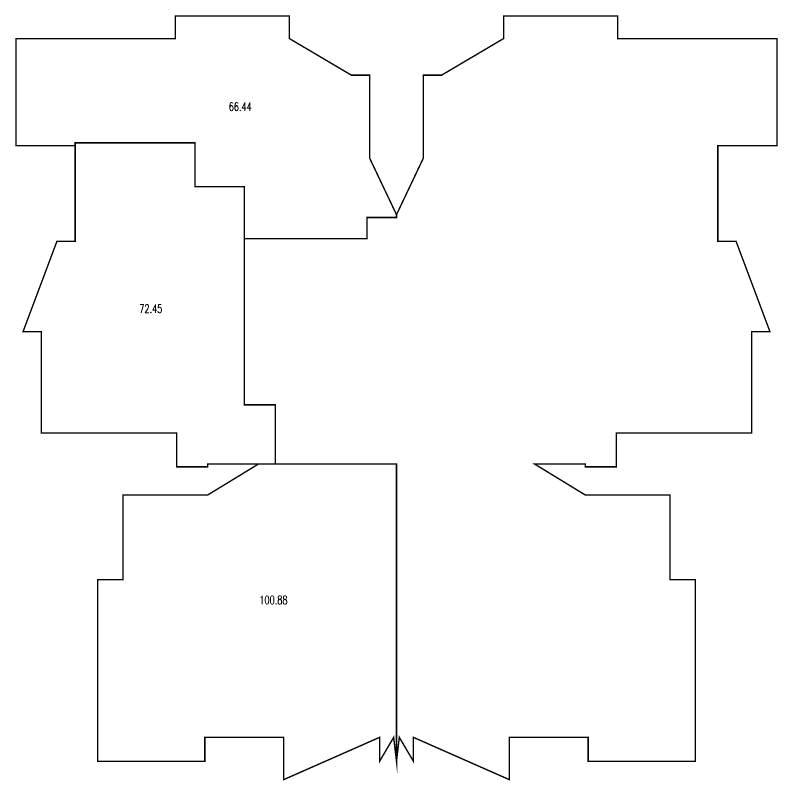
# Model space of a CAD drawing. Extents: x -54506 to 56283, y 5447 to 49997.
# Drawn here: x -54506 to -27456, y 15737 to 42900 of the extents above; entities that cross this region are included whole.
import ezdxf
from ezdxf.enums import TextEntityAlignment as Align

# ---------------------------------------------------------------- set-up
doc = ezdxf.new("R2010")
doc.units = 0
doc.header["$LTSCALE"] = 1000
doc.header["$MEASUREMENT"] = 0
doc.layers.add('DIM_IDEN', color=3, linetype='CONTINUOUS')
doc.layers.add('文字', color=60, linetype='CONTINUOUS')
doc.styles.add('_TCH_SPACE', font='simplex_.ttf', dxfattribs={"bigfont": 'GBCBIG'})

msp = doc.modelspace()

# ---------------------------------------------------------------- linework, layer by layer
at = {"layer": 'DIM_IDEN', "const_width": 50}
for points in [[(-48830.9, 42075.2), (-48830.9, 42875.2), (-44780.9, 42875.2), (-44780.9, 42075.2), (-42580.9, 40775.2), (-41930.9, 40775.2), (-41930.9, 37825.2), (-40980.9, 35825.2), (-40980.9, 35825.2), (-40980.9, 35725.2), (-42030.9, 35725.2), (-42030.9, 34975.2), (-46380.9, 34975.2), (-46380.9, 36816.1), (-48130.9, 36816.1), (-48130.9, 38375.2), (-52380.9, 38375.2), (-52380.9, 38275.2), (-54480.9, 38275.2), (-54480.9, 42075.2)], [(-52380.9, 34875.2), (-53030.9, 34875.2), (-54230.9, 31675.2), (-53580.9, 31675.2), (-53580.9, 28075.2), (-48780.9, 28075.2), (-48780.9, 26875.2), (-47680.9, 26875.2), (-47680.9, 26975.2), (-45280.9, 26975.2), (-45280.9, 29075.2), (-46380.9, 29075.2), (-46380.9, 36816.1), (-48130.9, 36816.1), (-48130.9, 38375.2), (-52380.9, 38375.2)], [(-40980.9, 26975.2), (-40980.9, 17375.2), (-40980.9, 16425.2), (-41080.9, 17275.2), (-41580.9, 16425.2), (-41580.9, 17275.2), (-44980.9, 15775.2), (-44980.9, 17275.2), (-47780.9, 17275.2), (-47780.9, 16425.2), (-51580.9, 16425.2), (-51580.9, 22875.2), (-50680.9, 22875.2), (-50680.9, 25875.2), (-47680.9, 25875.2), (-45880.9, 26975.2)]]:
    msp.add_lwpolyline(points, close=True, dxfattribs=at)
at = {"layer": 'DIM_IDEN', "color": 1, "const_width": 50}
msp.add_lwpolyline([(-54480.9, 42075.2), (-48830.9, 42075.2), (-48830.9, 42875.2), (-44780.9, 42875.2), (-44780.9, 42075.2), (-42580.9, 40775.2), (-41930.9, 40775.2), (-41930.9, 37825.2), (-40980.9, 35825.2), (-40030.9, 37825.2), (-40030.9, 40775.2), (-39380.9, 40775.2), (-37180.9, 42075.2), (-37180.9, 42875.2), (-33130.9, 42875.2), (-33130.9, 42075.2), (-27480.9, 42075.2), (-27480.9, 38275.2), (-29580.9, 38275.2), (-29580.9, 34875.2), (-28930.9, 34875.2), (-27730.9, 31675.2), (-28380.9, 31675.2), (-28380.9, 28075.2), (-33180.9, 28075.2), (-33180.9, 26875.2), (-34280.9, 26875.2), (-34280.9, 26975.2), (-36080.9, 26975.2), (-34280.9, 25875.2), (-31280.9, 25875.2), (-31280.9, 22875.2), (-30380.9, 22875.2), (-30380.9, 16425.2), (-34180.9, 16425.2), (-34180.9, 17275.2), (-36980.9, 17275.2), (-36980.9, 15775.2), (-40380.9, 17275.2), (-40380.9, 16425.2), (-40880.9, 17275.2), (-40980.9, 16425.2), (-41080.9, 17275.2), (-41580.9, 16425.2), (-41580.9, 17275.2), (-44980.9, 15775.2), (-44980.9, 17275.2), (-47780.9, 17275.2), (-47780.9, 16425.2), (-51580.9, 16425.2), (-51580.9, 22875.2), (-50680.9, 22875.2), (-50680.9, 25875.2), (-47680.9, 25875.2), (-45880.9, 26975.2), (-47680.9, 26975.2), (-47680.9, 26875.2), (-48780.9, 26875.2), (-48780.9, 28075.2), (-53580.9, 28075.2), (-53580.9, 31675.2), (-54230.9, 31675.2), (-53030.9, 34875.2), (-52380.9, 34875.2), (-52380.9, 38275.2), (-54480.9, 38275.2)], close=True, dxfattribs=at)

# ---------------------------------------------------------------- texts
at = {"layer": '文字', "style": '_TCH_SPACE', "width": 0.705882}
for s, p in [('66.44', (-46524, 39510)), ('72.45', (-49698.4, 32340.7)), ('100.88', (-45347.7, 21998.7))]:
    msp.add_text(s, height=300, dxfattribs=at).set_placement(p, align=Align.CENTER)

doc.saveas('drawing.dxf')
